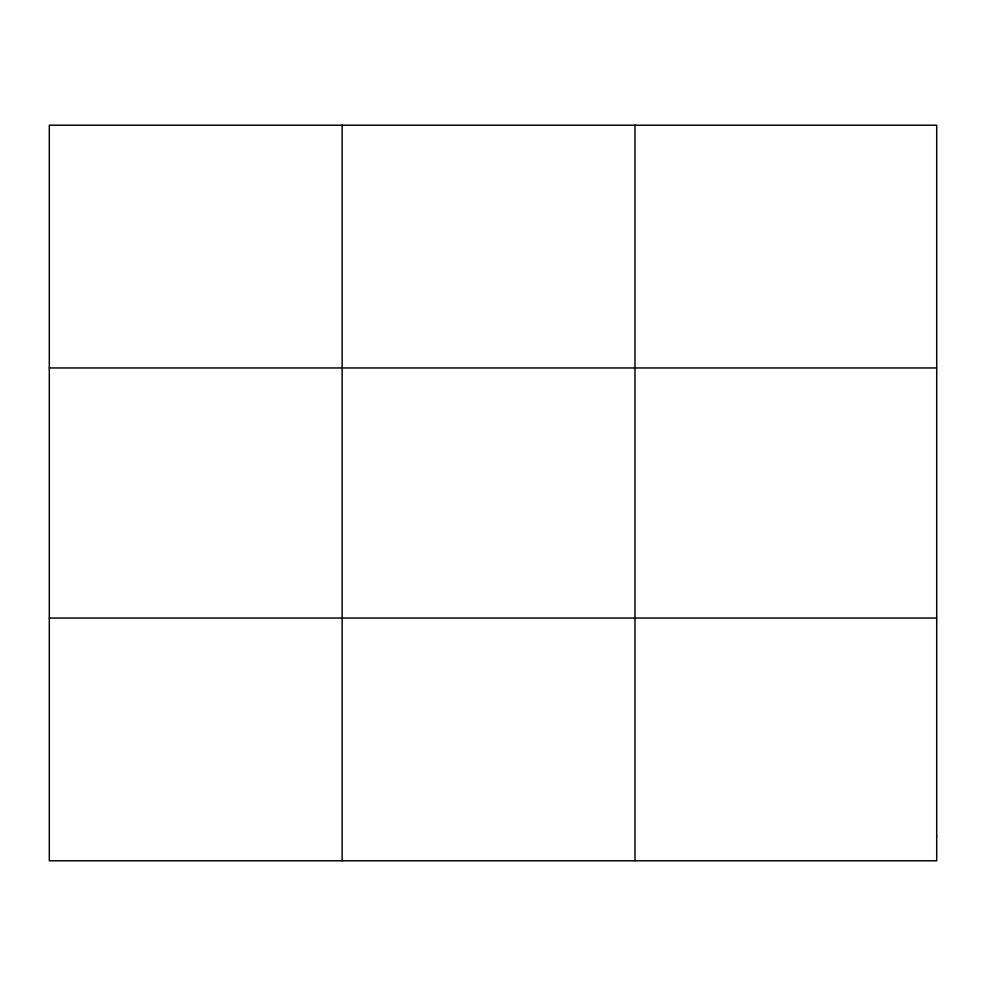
<?xml version="1.0" encoding="UTF-8"?>
<svg xmlns="http://www.w3.org/2000/svg" width="986" height="986" viewBox="0 0 986 986"><rect width="100%" height="100%" fill="white"/><g stroke="black" fill="none" stroke-linecap="round" stroke-linejoin="round"><path stroke-width="1.48" d="M342.142 860.79L342.142 125.21M634.984 860.79L634.984 125.21M49.3 367.951L936.7 367.951M49.3 618.049L936.7 618.049M936.7 836.522L936.7 860.79L49.3 860.79L49.3 125.21L936.7 125.21L936.7 836.522"/></g></svg>
